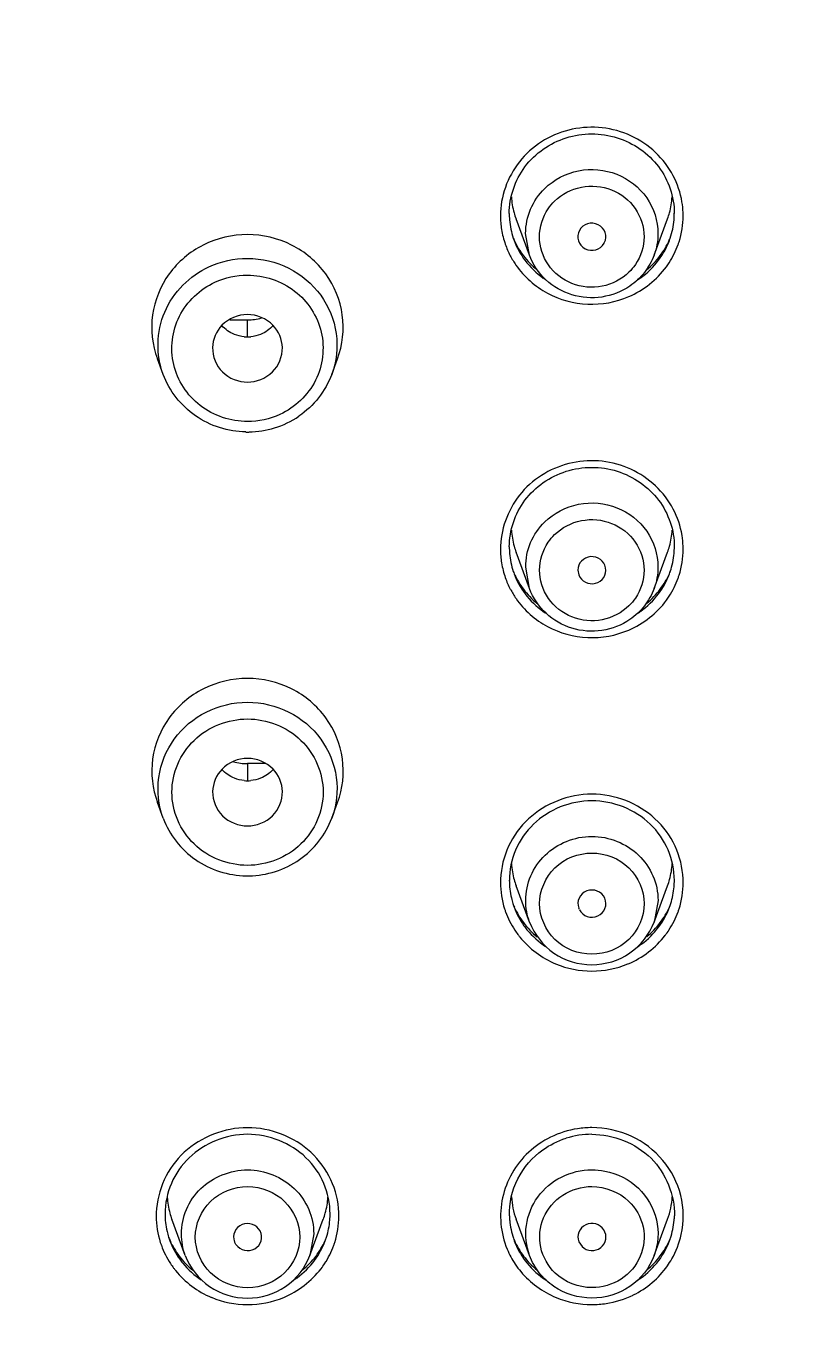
# Model space of a CAD drawing. Extents: x 4680 to 5808, y -3 to 824.
# Drawn here: x 5171.19 to 5188.08, y 525.18 to 553.09 of the extents above; entities that cross this region are included whole.
import ezdxf

# ---------------------------------------------------------------- set-up
doc = ezdxf.new("R2010")
doc.units = 0
doc.header["$LTSCALE"] = 4
doc.header["$MEASUREMENT"] = 0
for name, color, linetype in [('F3A55-R01_DXF_CONTINUOUS_LINE', 7, 'CONTINUOUS'), ('F3A55-R02_DXF_CONTINUOUS_LINE', 7, 'CONTINUOUS'), ('F3A55-R05_DXF_CONTINUOUS_LINE', 7, 'CONTINUOUS')]:
    doc.layers.add(name, color=color, linetype=linetype)

msp = doc.modelspace()

# ---------------------------------------------------------------- linework, layer by layer
at = {"layer": 'F3A55-R01_DXF_CONTINUOUS_LINE', "color": 9, "linetype": 'Continuous'}
for points, knots in [([(5187.683, 604.417), (5183.371, 603.715), (5174.882, 601.443), (5163.15, 595.555), (5152.916, 587.443), (5144.631, 577.453), (5138.656, 566.014), (5135.251, 553.619), (5134.573, 540.813), (5135.953, 532.367), (5137.082, 528.278)], [0, 0, 0, 0, 0.127245, 0.253926, 0.379838, 0.504912, 0.629214, 0.752955, 0.876432, 1, 1, 1, 1]), ([(5135.602, 541.572), (5135.6, 548.632), (5138.217, 562.934), (5149.489, 581.599), (5166.643, 595.356), (5180.629, 600.144), (5187.793, 601.309)], [0, 0, 0, 0, 0.246659, 0.495141, 0.746379, 1, 1, 1, 1]), ([(5136.653, 541.394), (5136.652, 545.286), (5137.446, 553.103), (5140.973, 564.353), (5146.701, 574.72), (5154.403, 583.801), (5163.787, 591.248), (5178.025, 598.619), (5198.143, 602.507), (5218.262, 598.624), (5232.504, 591.262), (5241.888, 583.814), (5249.597, 574.74), (5255.327, 564.374), (5258.858, 553.126), (5259.654, 545.309), (5259.654, 541.417)], [0, 0, 0, 0, 0.061575, 0.123304, 0.185315, 0.247693, 0.310467, 0.373601, 0.500005, 0.626397, 0.689539, 0.752312, 0.814687, 0.876699, 0.938429, 1, 1, 1, 1])]:
    msp.add_open_spline(points, degree=3, knots=knots, dxfattribs=at)
at = {"layer": 'F3A55-R02_DXF_CONTINUOUS_LINE', "color": 7, "linetype": 'Continuous'}
for p, q in [((5181.682, 548.485), (5181.682, 548.485)), ((5185.02, 548.485), (5185.02, 548.486)), ((5175.574, 546.779), (5175.951, 546.779)), ((5174.141, 545.605), (5174.015, 545.944)), ((5177.762, 545.606), (5177.888, 545.944)), ((5181.683, 541.321), (5181.683, 541.321)), ((5185.021, 541.321), (5185.021, 541.322)), ((5176.33, 537.243), (5175.953, 537.243)), ((5174.142, 536.069), (5174.017, 536.407)), ((5177.763, 536.07), (5177.889, 536.408)), ((5185.022, 534.157), (5185.022, 534.157)), ((5177.623, 526.991), (5177.623, 526.992))]:
    msp.add_line(p, q, dxfattribs=at)
at = {"layer": 'F3A55-R02_DXF_CONTINUOUS_LINE', "color": 9, "linetype": 'Continuous'}
for p, q in [((5175.951, 546.412), (5175.951, 546.779)), ((5175.953, 537.243), (5175.953, 536.875))]:
    msp.add_line(p, q, dxfattribs=at)
for centre, radius, start, end in [((5183.468, 549.014), 1.846, 2.0953, 9.2557), ((5183.21, 549.015), 1.822, 177.6268, 180.006), ((5183.233, 549.015), 1.845, 180.0194, 189.2553), ((5183.456, 549.017), 1.858, 342.435, 359.9351), ((5183.478, 549.015), 1.836, 0.009, 2.0923), ((5183.241, 549.017), 1.853, 189.275, 199.2994), ((5183.281, 549.082), 1.707, 200.4686, 216.8922), ((5183.421, 549.082), 1.707, 323.1239, 339.5476), ((5183.469, 549.014), 1.845, 340.3658, 342.4037), ((5183.258, 549.024), 1.872, 199.3123, 207.6564), ((5183.435, 549.028), 1.881, 327.0777, 340.3225), ((5183.27, 549.031), 1.885, 207.6802, 214.8175), ((5183.429, 549.032), 1.889, 323.8226, 327.0761), ((5183.326, 549.124), 1.768, 234.8854, 237.9281), ((5183.376, 549.124), 1.768, 302.0781, 305.1307), ((5183.469, 541.85), 1.846, 2.0953, 9.2557), ((5183.211, 541.851), 1.822, 177.6268, 180.006), ((5183.234, 541.851), 1.845, 180.0194, 189.2553), ((5183.457, 541.853), 1.858, 342.435, 359.9351), ((5183.479, 541.851), 1.836, 0.009, 2.0923), ((5183.242, 541.853), 1.853, 189.275, 199.2994), ((5183.259, 541.859), 1.872, 199.3123, 207.6564), ((5183.282, 541.918), 1.707, 200.4686, 216.8922), ((5183.422, 541.918), 1.707, 323.1239, 339.5476), ((5183.436, 541.863), 1.881, 327.0777, 340.3225), ((5183.47, 541.85), 1.845, 340.3658, 342.4037), ((5183.271, 541.867), 1.885, 207.6802, 214.8175), ((5183.43, 541.868), 1.889, 323.8226, 327.0761), ((5183.327, 541.959), 1.768, 234.8854, 237.9281), ((5183.377, 541.959), 1.768, 302.0781, 305.1307), ((5183.209, 534.686), 1.82, 177.5672, 180.0057), ((5183.496, 534.686), 1.82, 0.0106, 2.5693), ((5183.232, 534.684), 1.842, 197.7668, 198.7072), ((5183.233, 534.685), 1.843, 198.7077, 199.8113), ((5183.269, 534.699), 1.881, 199.8621, 213.2555), ((5183.423, 534.753), 1.706, 323.4117, 339.5504), ((5183.437, 534.699), 1.881, 326.7263, 340.1329), ((5183.474, 534.684), 1.842, 340.1843, 342.2435), ((5183.279, 534.706), 1.893, 213.2509, 216.8081), ((5183.427, 534.706), 1.894, 322.6582, 326.7312), ((5183.283, 534.709), 1.898, 216.81, 218.867), ((5183.378, 534.795), 1.768, 302.3312, 305.9475), ((5183.353, 534.808), 2.022, 247.3654, 292.5877), ((5183.354, 527.403), 2.02, 98.7151, 116.0871), ((5183.354, 527.393), 2.03, 90.0145, 98.682), ((5175.81, 527.521), 1.82, 177.5672, 180.0057), ((5176.097, 527.521), 1.82, 0.0104, 2.4448), ((5183.253, 527.526), 1.862, 185.2102, 202.5484), ((5175.833, 527.519), 1.842, 197.7668, 198.7072), ((5176.024, 527.588), 1.706, 323.4117, 339.5504), ((5176.075, 527.519), 1.842, 341.2244, 342.2435), ((5183.286, 527.59), 1.709, 200.4537, 216.88), ((5183.422, 527.59), 1.709, 323.1362, 339.5625), ((5183.443, 527.532), 1.876, 330.26, 347.5483), ((5175.834, 527.519), 1.843, 198.7077, 199.8113), ((5175.87, 527.534), 1.881, 199.8621, 213.2555), ((5176.038, 527.534), 1.881, 326.7263, 340.1119), ((5176.074, 527.519), 1.842, 340.1631, 341.2238), ((5183.273, 527.537), 1.885, 202.6166, 213.8624), ((5175.88, 527.54), 1.893, 213.2509, 216.8081), ((5175.884, 527.544), 1.898, 216.81, 218.867), ((5176.028, 527.541), 1.894, 322.6582, 326.7312), ((5183.287, 527.546), 1.902, 213.854, 219.8035), ((5183.432, 527.539), 1.888, 324.839, 330.2324), ((5175.979, 527.63), 1.768, 302.3312, 305.9475), ((5183.33, 527.632), 1.77, 234.8788, 237.9224), ((5183.378, 527.632), 1.77, 302.0922, 305.1373), ((5175.954, 527.643), 2.022, 247.3654, 292.5877), ((5183.354, 527.651), 2.03, 270.0145, 278.682), ((5183.354, 527.641), 2.02, 278.7151, 296.0871)]:
    msp.add_arc(centre, radius, start, end, dxfattribs=at)
at = {"layer": 'F3A55-R02_DXF_CONTINUOUS_LINE', "color": 7, "linetype": 'Continuous'}
for centre, radius, start, end in [((5183.23, 549.067), 1.653, 180.0169, 184.9002), ((5183.472, 549.067), 1.653, 355.1159, 359.9993), ((5183.259, 549.07), 1.682, 184.9142, 198.5118), ((5183.443, 549.07), 1.682, 341.5044, 355.102), ((5183.244, 549.066), 1.667, 198.5403, 200.3725), ((5183.259, 549.197), 1.727, 202.5446, 204.2339), ((5183.275, 549.205), 1.744, 204.2467, 212.5574), ((5183.422, 549.208), 1.75, 323.1155, 335.7289), ((5183.443, 549.197), 1.727, 335.7594, 337.4716), ((5183.458, 549.066), 1.667, 339.6436, 341.4758), ((5183.281, 549.208), 1.751, 212.5558, 216.9072), ((5183.388, 549.236), 1.794, 309.5483, 323.0474), ((5183.314, 549.236), 1.794, 216.9687, 230.461), ((5175.95, 547.948), 1.169, 270.0627, 285.0835), ((5175.951, 547.158), 0.746, 264.636, 269.9947), ((5175.951, 547.157), 0.746, 270.0217, 275.4087), ((5175.956, 546.325), 1.956, 287.1337, 304.3136), ((5175.951, 546.322), 1.954, 269.0358, 270.98), ((5175.95, 546.355), 1.986, 271.0101, 287.0572), ((5183.231, 541.903), 1.653, 180.0169, 184.9002), ((5183.26, 541.905), 1.682, 184.9142, 198.5118), ((5183.444, 541.905), 1.682, 341.5044, 355.102), ((5183.473, 541.903), 1.653, 355.1159, 359.9993), ((5183.245, 541.902), 1.667, 198.5403, 200.3725), ((5183.26, 542.033), 1.727, 202.5446, 204.2339), ((5183.276, 542.041), 1.744, 204.2467, 212.5574), ((5183.423, 542.044), 1.75, 323.1155, 335.7289), ((5183.444, 542.033), 1.727, 335.7594, 337.4716), ((5183.459, 541.902), 1.667, 339.6436, 341.4758), ((5183.282, 542.044), 1.751, 212.5558, 216.9072), ((5183.315, 542.071), 1.794, 216.9687, 230.461), ((5183.389, 542.071), 1.794, 309.5483, 323.0474), ((5175.954, 538.412), 1.169, 254.9511, 269.9535), ((5175.953, 537.621), 0.746, 264.636, 269.9947), ((5175.952, 537.621), 0.746, 270.0217, 275.4087), ((5175.953, 536.786), 1.954, 269.0361, 270.9804), ((5183.251, 534.739), 1.672, 180.0402, 193.1263), ((5183.446, 534.741), 1.681, 342.4949, 355.1764), ((5183.473, 534.738), 1.653, 355.1887, 359.9996), ((5183.25, 534.739), 1.671, 193.1406, 197.5626), ((5183.26, 534.868), 1.725, 201.5616, 204.2347), ((5183.258, 534.742), 1.679, 197.5617, 200.3777), ((5183.446, 534.868), 1.725, 335.7815, 338.45), ((5183.46, 534.737), 1.667, 339.6413, 342.4729), ((5183.283, 534.753), 1.707, 200.4459, 215.553), ((5183.282, 534.879), 1.75, 204.2646, 216.9006), ((5183.424, 534.879), 1.75, 323.1156, 335.7516), ((5183.316, 534.907), 1.794, 216.9688, 230.4679), ((5183.291, 534.759), 1.717, 215.5496, 219.1158), ((5183.39, 534.907), 1.794, 309.5552, 323.0474), ((5183.356, 527.436), 1.844, 90.0545, 107.5744), ((5175.852, 527.574), 1.672, 180.0402, 193.1263), ((5176.074, 527.573), 1.653, 355.1887, 359.9996), ((5183.225, 527.57), 1.645, 181.4713, 184.8665), ((5183.483, 527.57), 1.645, 355.1493, 358.537), ((5176.047, 527.576), 1.681, 342.4949, 355.1764), ((5183.252, 527.573), 1.671, 184.887, 198.4233), ((5183.456, 527.573), 1.671, 341.5932, 355.1287), ((5175.851, 527.574), 1.671, 193.1406, 197.5626), ((5175.861, 527.703), 1.725, 201.5616, 204.2347), ((5175.859, 527.576), 1.679, 197.5617, 200.3777), ((5175.884, 527.588), 1.707, 200.4459, 215.553), ((5175.883, 527.714), 1.75, 204.2646, 216.9006), ((5176.025, 527.714), 1.75, 323.1155, 335.7289), ((5176.047, 527.703), 1.725, 335.7586, 338.45), ((5176.061, 527.572), 1.667, 339.6413, 342.4729), ((5183.23, 527.567), 1.648, 198.4463, 200.3758), ((5183.266, 527.707), 1.731, 202.4826, 204.2406), ((5183.285, 527.716), 1.752, 204.2668, 216.8864), ((5183.423, 527.716), 1.752, 323.1297, 335.7493), ((5183.442, 527.707), 1.731, 335.7755, 337.534), ((5183.478, 527.567), 1.648, 339.6404, 341.5703), ((5175.917, 527.742), 1.794, 216.9688, 230.4679), ((5175.892, 527.593), 1.717, 215.5496, 219.1158), ((5175.991, 527.742), 1.794, 309.5552, 323.0474), ((5183.316, 527.742), 1.792, 216.9604, 230.4715), ((5183.392, 527.742), 1.792, 309.5446, 323.0558)]:
    msp.add_arc(centre, radius, start, end, dxfattribs=at)
at = {"layer": 'F3A55-R02_DXF_CONTINUOUS_LINE', "color": 9, "linetype": 'Continuous'}
for points, knots in [([(5198.144, 598.415), (5194.285, 598.414), (5186.555, 597.678), (5175.415, 594.407), (5165.139, 589.095), (5156.128, 581.942), (5148.727, 573.221), (5143.225, 563.263), (5139.835, 552.457), (5139.072, 544.948), (5139.073, 541.209)], [0, 0, 0, 0, 0.126979, 0.253656, 0.379783, 0.505185, 0.629798, 0.753677, 0.876989, 1, 1, 1, 1]), ([(5139.49, 541.189), (5139.49, 544.901), (5140.247, 552.357), (5143.613, 563.087), (5149.077, 572.974), (5156.425, 581.634), (5165.372, 588.736), (5175.575, 594.011), (5186.637, 597.258), (5194.312, 597.99), (5198.144, 597.99)], [0, 0, 0, 0, 0.123011, 0.246323, 0.370202, 0.494815, 0.620217, 0.746344, 0.873021, 1, 1, 1, 1]), ([(5145.684, 550.797), (5146.624, 555.962), (5150.182, 566.103), (5159.945, 578.944), (5173.213, 588.344), (5183.589, 591.74), (5188.898, 592.646)], [0, 0, 0, 0, 0.24678, 0.495573, 0.746799, 1, 1, 1, 1]), ([(5185.102, 549.875), (5184.908, 550.244), (5184.243, 550.867), (5182.908, 551.008), (5181.744, 550.342), (5181.406, 549.501), (5181.389, 549.09)], [0, 0, 0, 0, 0.249381, 0.502551, 0.753689, 1, 1, 1, 1]), ([(5174.141, 545.605), (5173.985, 546.024), (5174.002, 547.027), (5174.712, 547.727), (5175.124, 547.917)], [0, 0, 0, 0, 0.496115, 1, 1, 1, 1]), ([(5175.951, 548.098), (5176.255, 548.098), (5176.868, 547.956), (5177.582, 547.354), (5177.933, 546.498), (5177.865, 545.882), (5177.762, 545.606)], [0, 0, 0, 0, 0.254315, 0.505557, 0.753281, 1, 1, 1, 1]), ([(5175.951, 547.74), (5176.308, 547.74), (5177.038, 547.5), (5177.661, 546.547), (5177.528, 545.417), (5176.97, 544.894), (5176.65, 544.746)], [0, 0, 0, 0, 0.253801, 0.502659, 0.749316, 1, 1, 1, 1]), ([(5175.952, 544.594), (5175.594, 544.594), (5174.864, 544.834), (5174.242, 545.787), (5174.375, 546.917), (5174.932, 547.44), (5175.253, 547.587)], [0, 0, 0, 0, 0.253801, 0.502659, 0.749316, 1, 1, 1, 1]), ([(5182.4, 547.352), (5182.663, 547.211), (5183.261, 547.047), (5183.871, 547.159), (5184.146, 547.277)], [0, 0, 0, 0, 0.499695, 1, 1, 1, 1]), ([(5185.103, 542.711), (5184.909, 543.079), (5184.244, 543.703), (5182.909, 543.843), (5181.745, 543.178), (5181.407, 542.337), (5181.39, 541.926)], [0, 0, 0, 0, 0.249381, 0.502551, 0.753689, 1, 1, 1, 1]), ([(5195.363, 484.084), (5191.624, 484.255), (5184.171, 485.288), (5173.502, 488.856), (5163.715, 494.316), (5155.17, 501.472), (5148.174, 510.069), (5142.985, 519.798), (5139.793, 530.302), (5139.073, 537.583), (5139.073, 541.209)], [0, 0, 0, 0, 0.127002, 0.253651, 0.379731, 0.50509, 0.629684, 0.753576, 0.876929, 1, 1, 1, 1]), ([(5195.275, 484.472), (5191.568, 484.648), (5184.178, 485.685), (5173.602, 489.239), (5163.904, 494.665), (5155.436, 501.771), (5148.506, 510.302), (5143.366, 519.954), (5140.203, 530.372), (5139.491, 537.592), (5139.49, 541.189)], [0, 0, 0, 0, 0.127002, 0.25365, 0.379728, 0.505086, 0.629679, 0.753572, 0.876927, 1, 1, 1, 1]), ([(5182.401, 540.188), (5182.664, 540.047), (5183.262, 539.883), (5183.872, 539.995), (5184.147, 540.113)], [0, 0, 0, 0, 0.499695, 1, 1, 1, 1]), ([(5174.142, 536.069), (5174.04, 536.345), (5173.971, 536.961), (5174.322, 537.818), (5175.036, 538.419), (5175.649, 538.562), (5175.952, 538.562)], [0, 0, 0, 0, 0.246718, 0.494441, 0.745679, 1, 1, 1, 1]), ([(5175.952, 538.562), (5176.256, 538.562), (5176.869, 538.419), (5177.583, 537.818), (5177.935, 536.961), (5177.866, 536.346), (5177.763, 536.07)], [0, 0, 0, 0, 0.254321, 0.505559, 0.753282, 1, 1, 1, 1]), ([(5175.953, 535.057), (5175.54, 535.057), (5174.688, 535.385), (5174.15, 536.63), (5174.687, 537.876), (5175.54, 538.204), (5175.953, 538.204)], [0, 0, 0, 0, 0.252862, 0.49999, 0.747123, 1, 1, 1, 1]), ([(5175.953, 538.204), (5176.365, 538.204), (5177.218, 537.877), (5177.756, 536.631), (5177.218, 535.385), (5176.366, 535.057), (5175.953, 535.057)], [0, 0, 0, 0, 0.252862, 0.49999, 0.747123, 1, 1, 1, 1]), ([(5185.314, 534.768), (5185.304, 535.009), (5185.183, 535.494), (5184.598, 536.294), (5183.351, 536.783), (5182.104, 536.291), (5181.521, 535.49), (5181.402, 535.005), (5181.392, 534.764)], [0, 0, 0, 0, 0.124284, 0.249629, 0.500001, 0.750368, 0.875715, 1, 1, 1, 1]), ([(5195.18, 490.355), (5189.275, 490.675), (5177.525, 493.238), (5164.696, 500.988), (5156.456, 509.362), (5151.44, 516.552), (5147.735, 524.451), (5146.204, 530.056), (5145.687, 532.893)], [0, 0, 0, 0, 0.252822, 0.503795, 0.62874, 0.753024, 0.876724, 1, 1, 1, 1]), ([(5177.915, 527.599), (5177.905, 527.84), (5177.786, 528.325), (5177.202, 529.127), (5175.954, 529.618), (5174.706, 529.127), (5174.122, 528.325), (5174.003, 527.839), (5173.993, 527.598)], [0, 0, 0, 0, 0.124282, 0.249623, 0.499989, 0.750359, 0.875711, 1, 1, 1, 1]), ([(5182.466, 529.217), (5182.127, 529.051), (5181.536, 528.512), (5181.365, 527.727), (5181.398, 527.357)], [0, 0, 0, 0, 0.503911, 1, 1, 1, 1]), ([(5185.274, 527.127), (5185.334, 527.401), (5185.327, 527.985), (5184.926, 528.763), (5184.224, 529.297), (5183.642, 529.423), (5183.354, 529.423)], [0, 0, 0, 0, 0.246406, 0.494418, 0.745837, 1, 1, 1, 1])]:
    msp.add_open_spline(points, degree=3, knots=knots, dxfattribs=at)
at = {"layer": 'F3A55-R02_DXF_CONTINUOUS_LINE', "color": 7, "linetype": 'Continuous'}
for points, knots in [([(5181.578, 549.062), (5181.578, 549.415), (5181.825, 550.148), (5182.771, 550.798), (5183.924, 550.804), (5184.567, 550.358), (5184.784, 550.07)], [0, 0, 0, 0, 0.245001, 0.49554, 0.749435, 1, 1, 1, 1]), ([(5175.951, 548.61), (5175.626, 548.61), (5174.97, 548.457), (5174.207, 547.814), (5173.832, 546.897), (5173.905, 546.239), (5174.015, 545.944)], [0, 0, 0, 0, 0.254342, 0.505567, 0.753282, 1, 1, 1, 1]), ([(5177.888, 545.944), (5177.997, 546.24), (5178.071, 546.898), (5177.695, 547.814), (5176.932, 548.457), (5176.276, 548.61), (5175.951, 548.61)], [0, 0, 0, 0, 0.246711, 0.494418, 0.745653, 1, 1, 1, 1]), ([(5175.202, 546.182), (5175.198, 545.993), (5175.36, 545.594), (5175.759, 545.441), (5175.951, 545.441)], [0, 0, 0, 0, 0.494186, 1, 1, 1, 1]), ([(5175.951, 545.441), (5176.144, 545.441), (5176.543, 545.594), (5176.705, 545.993), (5176.701, 546.182)], [0, 0, 0, 0, 0.505795, 1, 1, 1, 1]), ([(5175.919, 544.369), (5175.539, 544.375), (5174.769, 544.615), (5174.272, 545.253), (5174.141, 545.605)], [0, 0, 0, 0, 0.503128, 1, 1, 1, 1]), ([(5181.579, 541.898), (5181.579, 542.251), (5181.826, 542.983), (5182.772, 543.634), (5183.925, 543.64), (5184.568, 543.193), (5184.785, 542.905)], [0, 0, 0, 0, 0.245001, 0.49554, 0.749435, 1, 1, 1, 1]), ([(5138.148, 541.453), (5138.148, 537.753), (5138.885, 530.323), (5142.156, 519.609), (5147.471, 509.692), (5154.632, 500.941), (5163.376, 493.67), (5173.384, 488.144), (5184.286, 484.559), (5191.894, 483.551), (5195.708, 483.4)], [0, 0, 0, 0, 0.123095, 0.24647, 0.370378, 0.494979, 0.620337, 0.746403, 0.873029, 1, 1, 1, 1]), ([(5175.952, 539.073), (5175.628, 539.073), (5174.972, 538.921), (5174.209, 538.277), (5173.833, 537.361), (5173.907, 536.703), (5174.017, 536.407)], [0, 0, 0, 0, 0.254342, 0.505567, 0.753282, 1, 1, 1, 1]), ([(5177.889, 536.408), (5177.999, 536.703), (5178.072, 537.362), (5177.696, 538.278), (5176.933, 538.921), (5176.277, 539.073), (5175.952, 539.073)], [0, 0, 0, 0, 0.246711, 0.494418, 0.745653, 1, 1, 1, 1]), ([(5175.203, 536.645), (5175.199, 536.457), (5175.361, 536.058), (5175.76, 535.905), (5175.953, 535.905)], [0, 0, 0, 0, 0.494186, 1, 1, 1, 1]), ([(5175.953, 535.905), (5176.146, 535.905), (5176.544, 536.058), (5176.707, 536.457), (5176.703, 536.646)], [0, 0, 0, 0, 0.505795, 1, 1, 1, 1]), ([(5185.126, 534.734), (5185.126, 534.957), (5185.032, 535.409), (5184.51, 536.164), (5183.353, 536.632), (5182.196, 536.164), (5181.674, 535.409), (5181.58, 534.956), (5181.58, 534.734)], [0, 0, 0, 0, 0.123856, 0.249059, 0.499999, 0.75094, 0.876144, 1, 1, 1, 1]), ([(5174.142, 536.069), (5174.273, 535.717), (5174.77, 535.078), (5175.54, 534.839), (5175.92, 534.833)], [0, 0, 0, 0, 0.496873, 1, 1, 1, 1]), ([(5175.986, 534.833), (5176.366, 534.839), (5177.136, 535.079), (5177.633, 535.718), (5177.763, 536.07)], [0, 0, 0, 0, 0.503128, 1, 1, 1, 1]), ([(5177.727, 527.569), (5177.727, 527.791), (5177.633, 528.244), (5177.111, 528.999), (5175.954, 529.466), (5174.797, 528.999), (5174.275, 528.243), (5174.181, 527.791), (5174.181, 527.568)], [0, 0, 0, 0, 0.123856, 0.249059, 0.499999, 0.75094, 0.876144, 1, 1, 1, 1]), ([(5183.354, 529.28), (5183.811, 529.28), (5184.755, 528.919), (5185.138, 527.973), (5185.127, 527.528)], [0, 0, 0, 0, 0.507035, 1, 1, 1, 1]), ([(5181.581, 527.528), (5181.574, 527.799), (5181.7, 528.356), (5182.076, 528.785), (5182.299, 528.945)], [0, 0, 0, 0, 0.496276, 1, 1, 1, 1])]:
    msp.add_open_spline(points, degree=3, knots=knots, dxfattribs=at)
for points in [[(5184.784, 550.07), (5184.893, 549.926), (5184.979, 549.763), (5185.037, 549.592)], [(5185.037, 549.592), (5185.094, 549.423), (5185.124, 549.242), (5185.124, 549.063)], [(5175.951, 546.893), (5175.753, 546.893), (5175.541, 546.805), (5175.403, 546.663)], [(5176.5, 546.662), (5176.362, 546.805), (5176.15, 546.893), (5175.951, 546.893)], [(5175.403, 546.663), (5175.283, 546.537), (5175.205, 546.355), (5175.202, 546.182)], [(5175.67, 546.466), (5175.569, 546.507), (5175.474, 546.573), (5175.401, 546.654)], [(5176.503, 546.655), (5176.43, 546.574), (5176.335, 546.508), (5176.234, 546.467)], [(5176.701, 546.182), (5176.698, 546.355), (5176.62, 546.537), (5176.5, 546.662)], [(5175.882, 546.415), (5175.81, 546.422), (5175.738, 546.439), (5175.67, 546.466)], [(5176.234, 546.467), (5176.166, 546.439), (5176.094, 546.422), (5176.021, 546.415)], [(5177.762, 545.606), (5177.63, 545.25), (5177.372, 544.924), (5177.059, 544.71)], [(5184.785, 542.905), (5184.894, 542.762), (5184.98, 542.599), (5185.038, 542.428)], [(5185.038, 542.428), (5185.095, 542.259), (5185.125, 542.077), (5185.125, 541.898)], [(5175.953, 537.357), (5175.754, 537.357), (5175.542, 537.269), (5175.405, 537.126)], [(5176.501, 537.126), (5176.363, 537.269), (5176.151, 537.357), (5175.953, 537.357)], [(5175.405, 537.126), (5175.284, 537.001), (5175.207, 536.819), (5175.203, 536.645)], [(5175.672, 536.93), (5175.57, 536.971), (5175.475, 537.037), (5175.402, 537.118)], [(5176.504, 537.119), (5176.431, 537.037), (5176.336, 536.972), (5176.235, 536.93)], [(5176.703, 536.646), (5176.699, 536.819), (5176.621, 537.001), (5176.501, 537.126)], [(5175.883, 536.879), (5175.811, 536.885), (5175.739, 536.903), (5175.672, 536.93)], [(5176.235, 536.93), (5176.167, 536.903), (5176.095, 536.886), (5176.023, 536.879)], [(5182.299, 528.945), (5182.451, 529.053), (5182.621, 529.138), (5182.799, 529.194)]]:
    msp.add_open_spline(points, degree=3, dxfattribs=at)
at = {"layer": 'F3A55-R02_DXF_CONTINUOUS_LINE', "color": 9, "linetype": 'Continuous'}
for points in [[(5185.29, 549.311), (5185.258, 549.507), (5185.194, 549.699), (5185.102, 549.875)], [(5175.124, 547.917), (5175.38, 548.035), (5175.669, 548.098), (5175.951, 548.098)], [(5181.722, 547.954), (5181.895, 547.706), (5182.134, 547.495), (5182.4, 547.352)], [(5181.916, 548.057), (5182.025, 547.911), (5182.16, 547.782), (5182.309, 547.677)], [(5184.146, 547.277), (5184.462, 547.412), (5184.751, 547.64), (5184.954, 547.917)], [(5184.394, 547.677), (5184.543, 547.782), (5184.677, 547.912), (5184.786, 548.057)], [(5175.253, 547.587), (5175.469, 547.687), (5175.713, 547.74), (5175.951, 547.74)], [(5176.65, 544.746), (5176.434, 544.647), (5176.19, 544.594), (5175.952, 544.594)], [(5185.291, 542.147), (5185.259, 542.343), (5185.195, 542.535), (5185.103, 542.711)], [(5181.723, 540.79), (5181.896, 540.542), (5182.135, 540.331), (5182.401, 540.188)], [(5181.917, 540.893), (5182.026, 540.747), (5182.161, 540.618), (5182.31, 540.513)], [(5184.147, 540.113), (5184.463, 540.248), (5184.752, 540.476), (5184.955, 540.753)], [(5184.395, 540.513), (5184.544, 540.618), (5184.678, 540.748), (5184.787, 540.893)], [(5181.39, 534.686), (5181.39, 534.496), (5181.42, 534.304), (5181.478, 534.122)], [(5185.228, 534.123), (5185.286, 534.304), (5185.316, 534.496), (5185.316, 534.687)], [(5181.959, 533.676), (5182.073, 533.537), (5182.209, 533.414), (5182.359, 533.315)], [(5184.416, 533.364), (5184.559, 533.467), (5184.688, 533.594), (5184.793, 533.736)], [(5181.805, 533.518), (5182.006, 533.268), (5182.279, 533.065), (5182.575, 532.942)], [(5184.13, 532.941), (5184.441, 533.071), (5184.728, 533.289), (5184.932, 533.557)], [(5173.991, 527.521), (5173.991, 527.331), (5174.021, 527.138), (5174.079, 526.957)], [(5177.829, 526.957), (5177.887, 527.139), (5177.917, 527.331), (5177.917, 527.521)], [(5174.56, 526.51), (5174.674, 526.371), (5174.81, 526.248), (5174.96, 526.15)], [(5176.731, 525.776), (5177.042, 525.906), (5177.329, 526.124), (5177.533, 526.392)], [(5177.017, 526.198), (5177.16, 526.302), (5177.289, 526.429), (5177.394, 526.571)], [(5181.919, 526.564), (5182.028, 526.419), (5182.163, 526.289), (5182.312, 526.184)], [(5184.242, 525.827), (5184.531, 525.969), (5184.791, 526.189), (5184.976, 526.452)], [(5184.397, 526.185), (5184.546, 526.289), (5184.68, 526.419), (5184.789, 526.565)], [(5174.406, 526.352), (5174.607, 526.103), (5174.88, 525.9), (5175.176, 525.776)], [(5181.826, 526.329), (5182.026, 526.089), (5182.294, 525.894), (5182.583, 525.774)], [(5182.583, 525.774), (5182.825, 525.674), (5183.092, 525.622), (5183.354, 525.622)]]:
    msp.add_open_spline(points, degree=3, dxfattribs=at)
at = {"layer": 'F3A55-R05_DXF_CONTINUOUS_LINE', "color": 7, "linetype": 'Continuous'}
for p, q in [((5182.013, 548.167), (5181.723, 548.949)), ((5184.689, 548.167), (5184.979, 548.949)), ((5183.615, 548.424), (5183.62, 548.434)), ((5182.014, 541.003), (5181.724, 541.785)), ((5184.69, 541.003), (5184.98, 541.785)), ((5183.052, 541.4), (5183.07, 541.3)), ((5182.015, 533.839), (5181.725, 534.62)), ((5184.691, 533.839), (5184.981, 534.621)), ((5183.085, 534.106), (5183.071, 534.137)), ((5174.616, 526.673), (5174.326, 527.455)), ((5177.292, 526.674), (5177.582, 527.456)), ((5182.016, 526.674), (5181.726, 527.456)), ((5184.692, 526.675), (5184.982, 527.457)), ((5175.704, 526.909), (5175.672, 526.971)), ((5183.073, 526.971), (5183.142, 526.866))]:
    msp.add_line(p, q, dxfattribs=at)
at = {"layer": 'F3A55-R05_DXF_CONTINUOUS_LINE', "color": 9, "linetype": 'Continuous'}
for p, q in [((5182.013, 548.167), (5181.93, 548.633)), ((5182.014, 541.003), (5181.931, 541.468)), ((5184.775, 534.304), (5184.691, 533.839)), ((5177.376, 527.139), (5177.292, 526.674))]:
    msp.add_line(p, q, dxfattribs=at)
at = {"layer": 'F3A55-R05_DXF_CONTINUOUS_LINE', "color": 7, "linetype": 'Continuous'}
for centre, radius, start, end in [((5183.26, 549.518), 1.639, 183.3182, 195.5358), ((5183.442, 549.518), 1.639, 344.4804, 356.6962), ((5183.249, 549.515), 1.628, 195.5417, 200.3679), ((5183.453, 549.515), 1.628, 339.6486, 344.475), ((5183.261, 542.354), 1.639, 183.3182, 195.5358), ((5183.443, 542.354), 1.639, 344.4804, 356.6962), ((5183.25, 542.351), 1.627, 195.5407, 200.3712), ((5183.454, 542.351), 1.628, 339.6486, 344.475), ((5183.262, 535.19), 1.639, 183.3202, 195.5358), ((5183.444, 535.19), 1.639, 344.6284, 356.6986), ((5183.251, 535.187), 1.628, 195.5417, 200.3679), ((5183.455, 535.187), 1.628, 339.649, 344.6239), ((5175.863, 528.025), 1.639, 183.3202, 195.5358), ((5176.045, 528.025), 1.639, 344.4804, 356.6981), ((5183.262, 528.026), 1.639, 183.1893, 200.3406), ((5183.445, 528.026), 1.639, 339.6761, 356.8038), ((5175.852, 528.022), 1.628, 195.5417, 200.3679), ((5176.056, 528.022), 1.628, 339.6486, 344.475)]:
    msp.add_arc(centre, radius, start, end, dxfattribs=at)
for centre, major_axis, ratio, start_param, end_param in [((5183.352, 548.564), (0.301, -0.001), 0.968045, -0.461606, 5.784835), ((5183.353, 541.4), (0.301, 0), 0.967935, -2.791412, 3.141593), ((5183.354, 534.236), (0.301, 0.001), 0.968045, -2.679987, 3.485163), ((5175.955, 527.071), (0.301, 0.002), 0.967979, -2.559717, 3.484089), ((5183.355, 527.072), (0.301, 0.001), 0.968141, -2.360295, 3.491387)]:
    msp.add_ellipse(centre, major_axis=major_axis, ratio=ratio, start_param=start_param, end_param=end_param, dxfattribs=at)
at = {"layer": 'F3A55-R05_DXF_CONTINUOUS_LINE', "color": 9, "linetype": 'Continuous'}
for points, knots in [([(5182.34, 549.6), (5182.535, 549.791), (5183.055, 550.063), (5183.917, 549.982), (5184.598, 549.454), (5184.773, 548.901), (5184.773, 548.633)], [0, 0, 0, 0, 0.251321, 0.504345, 0.754245, 1, 1, 1, 1]), ([(5181.93, 548.633), (5181.93, 548.81), (5182.003, 549.171), (5182.212, 549.474), (5182.34, 549.6)], [0, 0, 0, 0, 0.497793, 1, 1, 1, 1]), ([(5182.552, 549.328), (5182.707, 549.479), (5183.117, 549.694), (5183.798, 549.63), (5184.336, 549.213), (5184.474, 548.776), (5184.474, 548.564)], [0, 0, 0, 0, 0.251337, 0.504345, 0.754229, 1, 1, 1, 1]), ([(5182.228, 548.564), (5182.228, 548.773), (5182.32, 549.063), (5182.501, 549.278), (5182.552, 549.328)], [0, 0, 0, 0, 0.745726, 1, 1, 1, 1]), ([(5184.15, 547.8), (5183.995, 547.649), (5183.585, 547.435), (5182.904, 547.498), (5182.366, 547.916), (5182.228, 548.353), (5182.228, 548.564)], [0, 0, 0, 0, 0.251337, 0.504345, 0.754229, 1, 1, 1, 1]), ([(5184.474, 548.564), (5184.474, 548.355), (5184.383, 548.065), (5184.201, 547.85), (5184.15, 547.8)], [0, 0, 0, 0, 0.745726, 1, 1, 1, 1]), ([(5182.341, 542.436), (5182.536, 542.627), (5183.056, 542.899), (5183.918, 542.818), (5184.599, 542.29), (5184.774, 541.736), (5184.774, 541.469)], [0, 0, 0, 0, 0.251321, 0.504345, 0.754245, 1, 1, 1, 1]), ([(5181.931, 541.468), (5181.931, 541.646), (5182.004, 542.007), (5182.213, 542.31), (5182.341, 542.436)], [0, 0, 0, 0, 0.497793, 1, 1, 1, 1]), ([(5182.553, 542.164), (5182.708, 542.315), (5183.118, 542.529), (5183.799, 542.466), (5184.337, 542.048), (5184.475, 541.612), (5184.475, 541.4)], [0, 0, 0, 0, 0.251337, 0.504345, 0.754229, 1, 1, 1, 1]), ([(5182.229, 541.4), (5182.229, 541.609), (5182.321, 541.899), (5182.502, 542.114), (5182.553, 542.164)], [0, 0, 0, 0, 0.745726, 1, 1, 1, 1]), ([(5184.151, 540.636), (5183.996, 540.485), (5183.586, 540.27), (5182.905, 540.334), (5182.367, 540.751), (5182.229, 541.188), (5182.229, 541.4)], [0, 0, 0, 0, 0.251337, 0.504345, 0.754229, 1, 1, 1, 1]), ([(5184.475, 541.4), (5184.475, 541.191), (5184.384, 540.901), (5184.202, 540.686), (5184.151, 540.636)], [0, 0, 0, 0, 0.745726, 1, 1, 1, 1]), ([(5181.932, 534.304), (5181.932, 534.483), (5182.007, 534.847), (5182.425, 535.454), (5183.353, 535.831), (5184.28, 535.455), (5184.699, 534.848), (5184.775, 534.484), (5184.775, 534.304)], [0, 0, 0, 0, 0.124289, 0.24966, 0.499979, 0.750317, 0.875706, 1, 1, 1, 1]), ([(5182.23, 534.236), (5182.23, 534.514), (5182.482, 535.099), (5183.353, 535.435), (5184.224, 535.099), (5184.476, 534.514), (5184.476, 534.236)], [0, 0, 0, 0, 0.247137, 0.499987, 0.752844, 1, 1, 1, 1]), ([(5184.476, 534.236), (5184.476, 533.957), (5184.224, 533.372), (5183.353, 533.036), (5182.483, 533.372), (5182.23, 533.957), (5182.23, 534.236)], [0, 0, 0, 0, 0.247137, 0.499987, 0.752844, 1, 1, 1, 1]), ([(5174.533, 527.139), (5174.533, 527.318), (5174.608, 527.682), (5175.026, 528.289), (5175.954, 528.666), (5176.881, 528.289), (5177.3, 527.683), (5177.376, 527.318), (5177.376, 527.139)], [0, 0, 0, 0, 0.124295, 0.249682, 0.50001, 0.750329, 0.875706, 1, 1, 1, 1]), ([(5182.016, 526.674), (5181.941, 526.878), (5181.89, 527.333), (5182.149, 527.966), (5182.676, 528.411), (5183.129, 528.516), (5183.354, 528.516)], [0, 0, 0, 0, 0.246696, 0.494426, 0.745662, 1, 1, 1, 1]), ([(5183.354, 528.516), (5183.446, 528.516), (5183.809, 528.483), (5184.157, 528.307), (5184.353, 528.119)], [0, 0, 0, 0, 0.253569, 1, 1, 1, 1]), ([(5174.831, 527.07), (5174.831, 527.349), (5175.083, 527.934), (5175.954, 528.27), (5176.825, 527.934), (5177.077, 527.349), (5177.077, 527.071)], [0, 0, 0, 0, 0.247137, 0.499987, 0.752844, 1, 1, 1, 1]), ([(5182.565, 526.298), (5182.412, 526.445), (5182.187, 526.84), (5182.255, 527.513), (5182.695, 528.031), (5183.137, 528.158), (5183.354, 528.158)], [0, 0, 0, 0, 0.248729, 0.495606, 0.74569, 1, 1, 1, 1]), ([(5184.353, 528.119), (5184.54, 527.94), (5184.819, 527.466), (5184.781, 526.916), (5184.692, 526.675)], [0, 0, 0, 0, 0.501967, 1, 1, 1, 1]), ([(5184.143, 527.845), (5184.297, 527.698), (5184.521, 527.303), (5184.453, 526.63), (5184.013, 526.112), (5183.571, 525.985), (5183.354, 525.985)], [0, 0, 0, 0, 0.248729, 0.495606, 0.74569, 1, 1, 1, 1]), ([(5177.077, 527.071), (5177.077, 526.792), (5176.825, 526.207), (5175.954, 525.871), (5175.084, 526.207), (5174.831, 526.792), (5174.831, 527.07)], [0, 0, 0, 0, 0.247137, 0.499987, 0.752844, 1, 1, 1, 1])]:
    msp.add_open_spline(points, degree=3, knots=knots, dxfattribs=at)
for points in [[(5184.773, 548.633), (5184.773, 548.475), (5184.744, 548.315), (5184.689, 548.167)], [(5184.774, 541.469), (5184.774, 541.311), (5184.745, 541.151), (5184.69, 541.003)], [(5182.015, 533.839), (5181.961, 533.986), (5181.932, 534.146), (5181.932, 534.304)], [(5183.354, 528.158), (5183.637, 528.158), (5183.938, 528.04), (5184.143, 527.845)], [(5174.616, 526.673), (5174.562, 526.821), (5174.533, 526.981), (5174.533, 527.139)], [(5183.354, 525.985), (5183.071, 525.984), (5182.77, 526.103), (5182.565, 526.298)]]:
    msp.add_open_spline(points, degree=3, dxfattribs=at)
at = {"layer": 'F3A55-R05_DXF_CONTINUOUS_LINE', "color": 7, "linetype": 'Continuous'}
for points, knots in [([(5184.169, 547.504), (5183.992, 547.383), (5183.575, 547.22), (5182.911, 547.269), (5182.335, 547.598), (5182.087, 547.968), (5182.013, 548.167)], [0, 0, 0, 0, 0.250689, 0.502054, 0.752115, 1, 1, 1, 1]), ([(5184.17, 540.34), (5183.993, 540.219), (5183.576, 540.055), (5182.912, 540.105), (5182.336, 540.434), (5182.088, 540.804), (5182.014, 541.003)], [0, 0, 0, 0, 0.250689, 0.502054, 0.752115, 1, 1, 1, 1]), ([(5182.015, 533.839), (5182.113, 533.575), (5182.491, 533.096), (5183.353, 532.837), (5184.216, 533.097), (5184.593, 533.575), (5184.691, 533.839)], [0, 0, 0, 0, 0.248628, 0.500003, 0.751375, 1, 1, 1, 1]), ([(5174.616, 526.673), (5174.714, 526.409), (5175.092, 525.931), (5175.954, 525.672), (5176.817, 525.931), (5177.194, 526.41), (5177.292, 526.674)], [0, 0, 0, 0, 0.248628, 0.500003, 0.751375, 1, 1, 1, 1]), ([(5184.692, 526.675), (5184.594, 526.411), (5184.219, 525.932), (5183.639, 525.76), (5183.354, 525.76)], [0, 0, 0, 0, 0.497254, 1, 1, 1, 1])]:
    msp.add_open_spline(points, degree=3, knots=knots, dxfattribs=at)
for points in [[(5184.689, 548.167), (5184.64, 548.035), (5184.569, 547.909), (5184.482, 547.797)], [(5184.482, 547.797), (5184.394, 547.685), (5184.287, 547.585), (5184.169, 547.504)], [(5184.69, 541.003), (5184.641, 540.871), (5184.57, 540.744), (5184.483, 540.633)], [(5184.483, 540.633), (5184.395, 540.521), (5184.288, 540.421), (5184.17, 540.34)], [(5182.224, 526.304), (5182.137, 526.416), (5182.066, 526.542), (5182.016, 526.674)], [(5182.536, 526.012), (5182.418, 526.092), (5182.312, 526.192), (5182.224, 526.304)], [(5183.354, 525.76), (5183.069, 525.76), (5182.771, 525.851), (5182.536, 526.012)]]:
    msp.add_open_spline(points, degree=3, dxfattribs=at)

doc.saveas('drawing.dxf')
